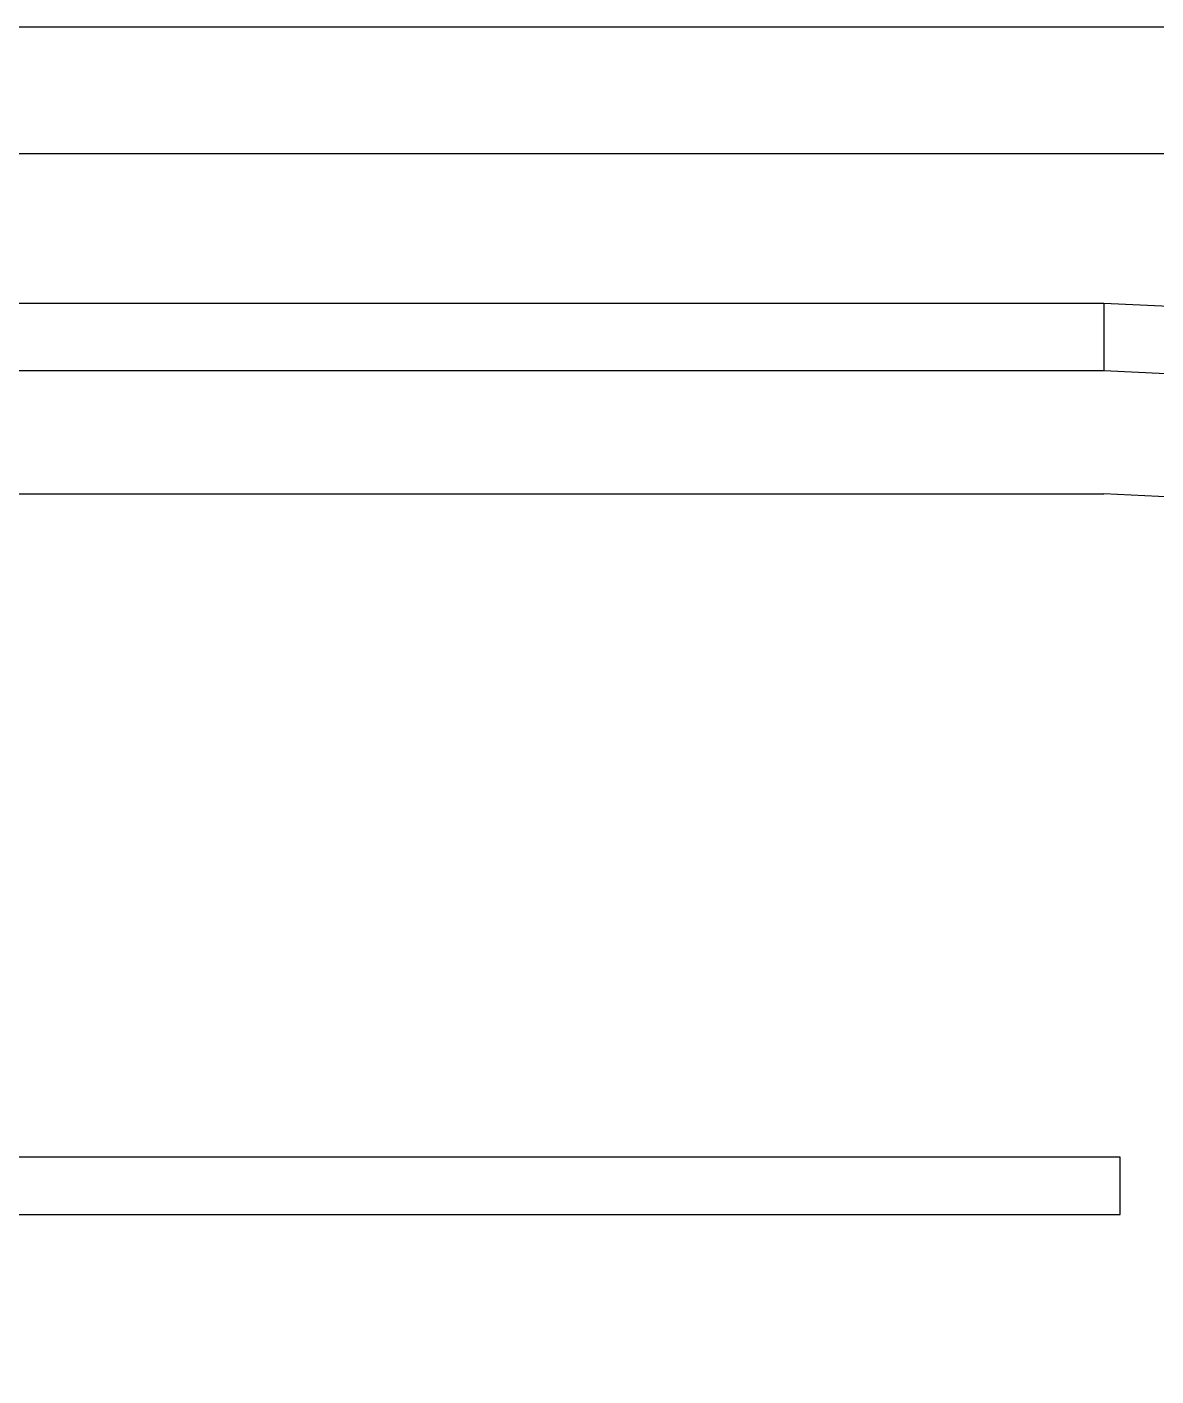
# Model space of a CAD drawing. Header units: metres. Extents: x 2.9 to 42.8, y 1.7 to 28.7.
# Drawn here: x 40.665 to 41.637, y 27.511 to 28.674 of the extents above; entities that cross this region are included whole.
import ezdxf

# ---------------------------------------------------------------- set-up
doc = ezdxf.new("R2010")
doc.units = ezdxf.units.M
doc.layers.add('NEGRO', color=7, linetype='Continuous')
doc.layers.add('RGB_000_184_184', color=7, linetype='Continuous', true_color=0x00b8b8)

msp = doc.modelspace()

# ---------------------------------------------------------------- linework, layer by layer
at = {"layer": 'NEGRO', "lineweight": -3}
msp.add_lwpolyline([(41.6066, 27.7001), (36.9147, 27.7001), (36.9147, 27.6507), (41.6066, 27.6507)], close=True, dxfattribs=at)
at = {"layer": 'RGB_000_184_184', "lineweight": -3}
for points in [[(3.9017, 28.6738), (41.8042, 28.6738), (41.8042, 28.5644), (3.9017, 28.5644)], [(37.151, 28.4357), (41.5925, 28.4357), (41.5925, 28.3774), (37.151, 28.3774)], [(41.5925, 28.4357), (41.6736, 28.4321), (41.6701, 28.3739), (41.5925, 28.3774)], [(37.151, 28.2716), (41.5925, 28.2716)], [(42.3545, 27.5114), (42.351, 27.5819), (42.3404, 27.6507), (42.3263, 27.7195), (42.3016, 27.7865), (42.2734, 27.85), (42.2416, 27.9118), (42.1993, 27.97), (42.1569, 28.0247), (42.104, 28.0741), (42.0511, 28.1182), (41.9947, 28.1587), (41.9312, 28.1922), (41.8677, 28.2205), (41.8006, 28.2434), (41.7336, 28.2593), (41.6631, 28.2681), (41.5925, 28.2716)]]:
    msp.add_lwpolyline(points, dxfattribs=at)

doc.saveas('drawing.dxf')
